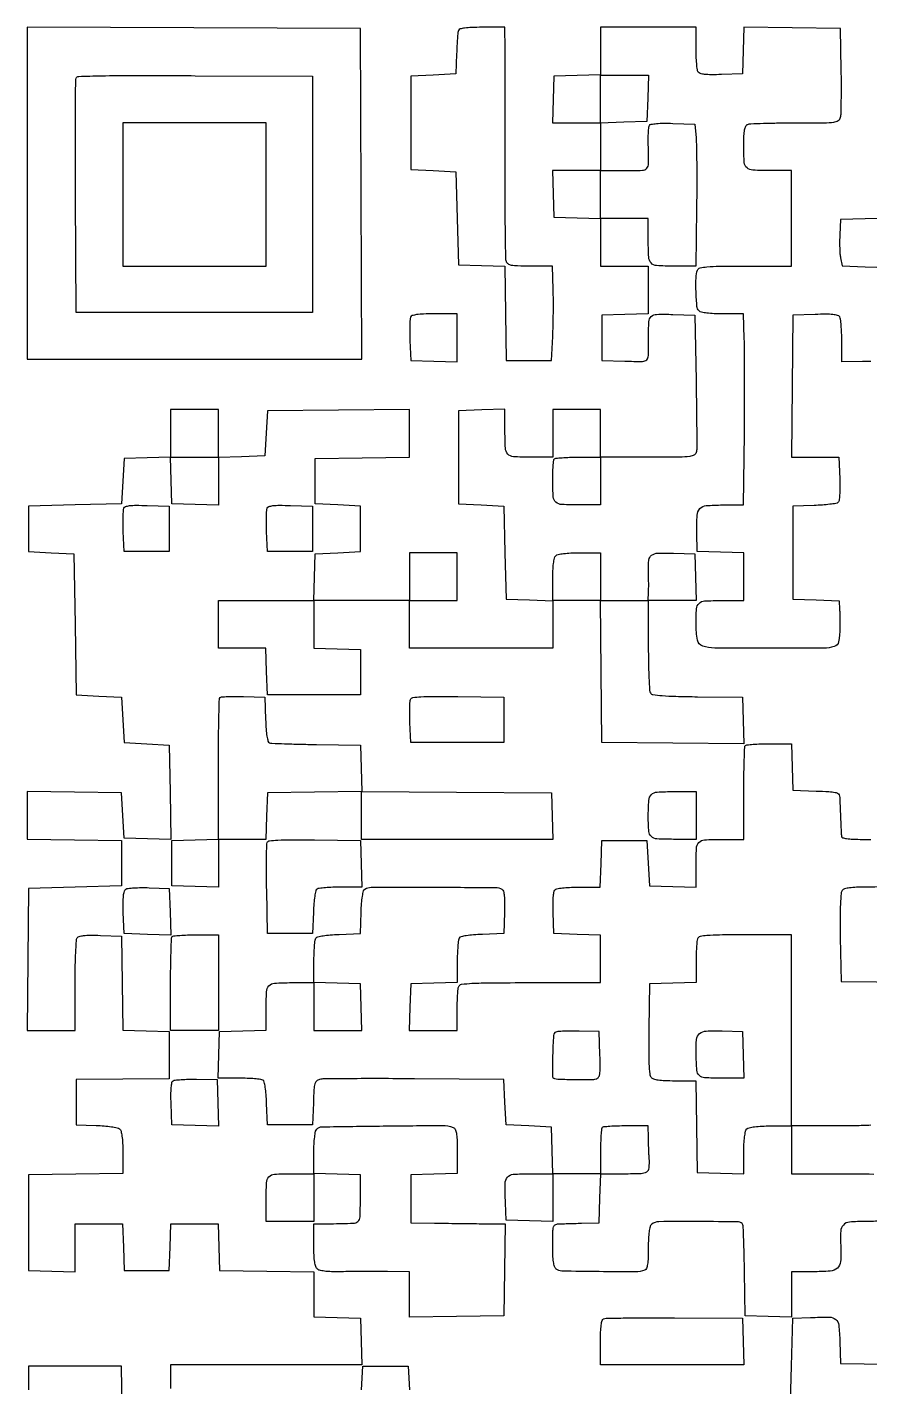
# Model space of a CAD drawing. Extents: x 156 to 936, y 100 to 969.
# Drawn here: x 156 to 491, y 428 to 969 of the extents above; entities that cross this region are included whole.
import ezdxf

# ---------------------------------------------------------------- set-up
doc = ezdxf.new("R2010")
doc.units = 0

msp = doc.modelspace()

# ---------------------------------------------------------------- linework, layer by layer
for points in [[(491.497598, 836.076896, -0.008552), (488.25, 836.015313), (480, 836), (479.984687, 844.25, 0.009158), (479.919039, 847.503986, 0.01219), (479.733216, 850.455895, 0.009524), (479.473134, 852.89348, 0.110447), (479.150117, 853.791346, 0.190691), (478.324421, 854.391596, 0.03736), (476.481964, 854.721257, 0.025891), (473.674656, 854.863419, 0.007874), (469.41543, 854.791346), (460.5, 854.5), (460.234427, 826.25), (459.968853, 798), (469.410953, 798), (478.853053, 798), (479.176526, 789.411138, -0.01006), (479.239114, 785.840081, -0.018519), (479.123985, 782.93641, -0.016737), (478.878599, 780.71732, -0.186268), (478.450164, 779.954815, -0.133819), (477.664035, 779.599494, -0.009207), (475.226481, 779.255902, -0.012606), (472.263521, 778.969351, -0.009116), (468.950164, 778.793676), (460.5, 778.5), (460.5, 760), (460.5, 741.5), (469.75, 741.212474), (479, 740.924948), (479.115385, 737.462474, -0.002929), (479.159672, 735.849747, -0.001534), (479.196875, 733.842102, -0.001525), (479.222423, 731.783482, -0.00234), (479.230769, 730, -0.045609), (478.737812, 724.607036, -0.285215), (476.955542, 722.647204, -0.068075), (472.803564, 722.05703, -0.001314), (451.106989, 722, -0.001998), (429.420502, 722.086678, -0.077024), (424.650272, 722.865001, -0.274565), (422.576588, 725.232241, -0.045899), (422, 731.5, -0.015844), (422.197642, 737.735543, -0.190499), (423.202154, 739.870043, -0.177094), (425.429165, 740.821854, -0.013336), (432.106989, 741), (441, 741), (441, 750.462474), (441, 759.924948), (431.75, 760.212474), (422.5, 760.5), (422.353887, 768, -0.017251), (422.457898, 774.92438, -0.17572), (423.552149, 777.531353, -0.18825), (426.026318, 778.736772, -0.020306), (432.505208, 779), (440.940048, 779), (441.220024, 807.25, 0.001219), (441.306194, 818.780511, 0.0013), (441.333682, 830.065625, 0.001233), (441.308145, 839.771779, 0.006062), (441.213788, 845.25), (440.927576, 855), (432.663788, 855, -0.011156), (429.153178, 855.07834, -0.020379), (426.299017, 855.322606, -0.02113), (424.138071, 855.689944, -0.144688), (423.2, 856.2, -0.177167), (422.370623, 857.986201, -0.011865), (422.025464, 863.705453, -0.01606), (422.000324, 869.379382, -0.084883), (422.606989, 872.418213, -0.24904), (423.606822, 873.288503, -0.036273), (426.359559, 873.72025, -0.018295), (431.276552, 873.948927, -0.002472), (441.606989, 874), (460, 874), (460, 893), (460, 912), (452.081787, 912, -0.011011), (444.641409, 912.163873, -0.16771), (442.279861, 913.097177, -0.201251), (441.212506, 915.225197, -0.016928), (441, 921.5, -0.007489), (441.06471, 925.820122, -0.036534), (441.316038, 928.251766, -0.072682), (441.790003, 929.676577, -0.18666), (442.581787, 930.393011, -0.081389), (443.755283, 930.635766, -0.0024), (448.809928, 930.821697, -0.004744), (454.781228, 930.955951, -0.003248), (461.562735, 931, 0.001759), (473.004716, 931.040259, 0.02945), (476.788185, 931.290026, 0.114312), (478.585378, 931.951023, 0.191542), (479.497562, 933.25, 0.052025), (479.699364, 934.796374, 0.002866), (479.797558, 939.685937, 0.004415), (479.829733, 945.515655, 0.003212), (479.766614, 952), (479.5, 968.5), (460.28781, 968.77146), (441.07562, 969.042921), (440.78781, 959.77146), (440.5, 950.5), (432.085653, 950.206902, -0.008519), (428.085459, 950.135766, -0.027159), (425.4185, 950.278749, -0.039341), (423.659703, 950.610638, -0.187221), (422.850966, 951.206902, -0.110402), (422.527533, 952.105717, -0.00954), (422.267102, 954.54359, -0.012203), (422.081041, 957.495888, -0.00917), (422.015313, 960.75), (422, 969), (403, 969), (384, 969), (384, 959.537526), (384, 950.075052), (374.75, 949.787526), (365.5, 949.5), (365.212474, 940.25), (364.924948, 931), (374.462474, 931), (384, 931), (384, 921.5), (384, 912), (374.462474, 912), (364.924948, 912), (365.212474, 902.75), (365.5, 893.5), (374.75, 893.212474), (384, 892.924948), (384, 883.462474), (384, 874), (393.5, 874), (403, 874), (403, 864.537526), (403, 855.075052), (393.75, 854.787526), (384.5, 854.5), (384.5, 845.5), (384.5, 836.5), (393.75, 836.212474, 0.007018), (400.734894, 836.09345, 0.198588), (402.376272, 836.766365, 0.195088), (403.0778, 838.405876, 0.006738), (403.116842, 845.5, -0.014278), (403.247849, 851.864475, -0.191961), (404.198525, 853.945925, -0.187666), (406.330382, 854.8273, -0.013549), (412.829377, 854.787775), (421.5, 854.5), (422, 828.5, -0.001299), (422.168411, 818.374174, -0.001911), (422.259257, 809.476562, -0.000883), (422.294296, 801.894655, -0.035999), (422.180449, 800.25, -0.216721), (421.348663, 798.946339, -0.115428), (419.512334, 798.283934, -0.027575), (415.504059, 798.038244, -0.001521), (402.930449, 798), (384, 798), (384, 807.5), (384, 817), (374.5, 817), (365, 817), (365, 807.5), (365, 798), (356.106989, 798, -0.014805), (349.348064, 798.200175, -0.19591), (347.141331, 799.255648, -0.174856), (346.170226, 801.607881, -0.01133), (346, 809.119313), (346, 817.075052), (336.75, 816.787526), (327.5, 816.5), (327.5, 798), (327.5, 779.5), (336.5, 779), (345.5, 778.5), (346, 760), (346.5, 741.5), (355.75, 741.212474), (365, 740.924948), (365, 731.462474), (365, 722), (336.5, 722), (308, 722), (308, 731.5), (308, 741), (317.5, 741), (327, 741), (327, 750.5), (327, 760), (317.5, 760), (308, 760), (308, 750.5), (308, 741), (288.962474, 741), (269.924948, 741), (270.212474, 750.25), (270.5, 759.5), (279.5, 760), (288.5, 760.5), (288.5, 769.5), (288.5, 778.5), (279.5, 779), (270.5, 779.5), (270.5, 788.5), (270.5, 797.5), (289.25, 797.772065), (308, 798.044131), (308, 807.537639), (308, 817.031147), (279.75, 816.765573), (251.5, 816.5), (251, 807.5), (250.5, 798.5), (241.25, 798.212474), (232, 797.924948), (232, 807.462474), (232, 817), (222.5, 817), (213, 817), (213, 807.537526), (213, 798.075052), (203.75, 797.787526), (194.5, 797.5), (194, 788.5), (193.5, 779.5), (175, 779), (156.5, 778.5), (156.5, 769.5), (156.5, 760.5), (165.5, 760), (174.5, 759.5), (175, 731.5), (175.5, 703.5), (184.5, 703), (193.5, 702.5), (194, 693.5), (194.5, 684.5), (203.5, 684), (212.5, 683.5), (212.772204, 664.71218), (213.044409, 645.924361), (203.772204, 646.21218), (194.5, 646.5), (194, 655.5), (193.5, 664.5), (174.75, 664.772065), (156, 665.044131), (156, 655.544131), (156, 646.044131), (174.75, 645.772065), (193.5, 645.5), (193.5, 636.5), (193.5, 627.5), (175, 627), (156.5, 626.5), (156.234427, 598.25), (155.968853, 570), (165.484427, 570), (175, 570), (175.015313, 587.75, -0.004304), (175.080621, 594.645645, -0.006444), (175.267102, 600.665785, -0.002999), (175.521621, 605.767033, -0.128063), (175.850966, 606.793098, -0.187221), (176.659703, 607.389362, -0.039341), (178.4185, 607.721251, -0.027159), (181.085459, 607.864234, -0.008519), (185.085653, 607.793098), (193.5, 607.5), (193.771928, 588.787236), (194.043857, 570.074471), (203.271928, 569.787236), (212.5, 569.5), (212.5, 560.141962), (212.5, 550.783925), (194, 550.641962), (175.5, 550.5), (175.5, 541.5), (175.5, 532.5), (183.452616, 532.204288, -0.011934), (186.592986, 532.012379, -0.0156), (189.450258, 531.679152, -0.013166), (191.789339, 531.268892, -0.123819), (192.702616, 530.831844, -0.156497), (193.288032, 529.913663, -0.030117), (193.678965, 527.953999, -0.024212), (193.924697, 525.177532, -0.009965), (194, 521.399621), (194, 513.044131), (175.25, 512.772065), (156.5, 512.5), (156.5, 493.5), (156.5, 474.5), (165.75, 474.212474), (175, 473.924948), (175, 483.462474), (175, 493), (184.462474, 493), (193.924948, 493), (194.212474, 483.75), (194.5, 474.5), (203.5, 474.5), (212.5, 474.5), (212.787526, 483.75), (213.075052, 493), (222.5, 493), (231.924948, 493), (232.212474, 483.75), (232.5, 474.5), (251.25, 474.227935), (270, 473.955869), (270, 465.015461), (270, 456.075052), (279.25, 455.787526), (288.5, 455.5), (288.787526, 446.25), (289.075052, 437), (251.037526, 437), (213, 437), (213, 427.606989, 0.01333)], [(499, 893.072424), (489.25, 892.786212), (479.5, 892.5), (479.189182, 886.5, 0.01107), (479.114145, 883.967232, 0.009693), (479.145678, 881.318687, 0.009789), (479.26743, 878.927266, 0.028489), (479.477551, 877.287018), (480.076737, 874.074036), (489.288368, 873.787018), (498.5, 873.5)], [(495.663455, 494.183072, -0.014677), (489.428195, 494, 0.019745), (483.04693, 493.747903, 0.18343), (480.596424, 492.588869, 0.185272), (479.54554, 490.101802, 0.020213), (479.589981, 483.776053, -0.030862), (479.508081, 478.032168, -0.196343), (478.22951, 475.475458, -0.161765), (475.367336, 474.270147, -0.019459), (468.428571, 474), (460, 474), (460, 464.962474), (460, 455.924948), (450.75, 456.212474), (441.5, 456.5), (441.2739, 473.966527, 0.002474), (441.152514, 480.7505, 0.003712), (440.973342, 486.669374, 0.001552), (440.766885, 491.728069, 0.080804), (440.568227, 492.682798, 0.3065), (438.930301, 493.826527, 0.002672), (422.929805, 493.97703, 0.003757), (407.272169, 493.922985, 0.17211), (404.295306, 492.830119, 0.156249), (403.712388, 491.916832, 0.030101), (403.321649, 489.968317, 0.024305), (403.075586, 487.214677, 0.010131), (403, 483.484544, -0.008485), (402.932472, 479.505567, -0.029938), (402.693038, 476.960375, -0.047055), (402.287569, 475.35703, -0.21907), (401.638146, 474.691385, -0.091114), (397.812831, 473.97678, -0.003568), (383.451258, 474.036831, -0.002223), (368.591133, 474.271087, -0.169731), (366.391223, 475.090277, -0.146962), (365.744039, 476.064776, -0.037386), (365.325972, 477.937269, -0.02677), (365.074684, 480.678945, -0.009468), (365, 484.622445, -0.004597), (365.048469, 489.894495, -0.060624), (365.318949, 491.821014, -0.19813), (365.991261, 492.702137, -0.125896), (367.25, 493.060483, 0.000031), (368.534784, 493.095099, 0.000006), (370.895312, 493.15887, 0.000006), (373.655049, 493.233491, 0.000006), (376.5, 493.310483), (383.5, 493.5), (383.786212, 503.25), (384.072424, 513), (374.536212, 513), (365, 513), (365, 503.462474), (365, 493.924948), (355.75, 494.212474), (346.5, 494.5), (346.199088, 501.479083, -0.012342), (346.058373, 509.122836, -0.177188), (346.993289, 511.629356, -0.201759), (349.275018, 512.773732, -0.016678), (356.056578, 513), (365.075052, 513), (364.787526, 522.25), (364.5, 531.5), (355.5, 532), (346.5, 532.5), (346, 541.5), (345.5, 550.5), (310, 550.754388, 0.001392), (296.234805, 550.814705, 0.002119), (284.278584, 550.78315, 0.000758), (273.973525, 550.696661, 0.054644), (272.288797, 550.495074, 0.127935), (271.064487, 549.853389, 0.143398), (270.372143, 548.720841, 0.052426), (270.019731, 546.524348, 0.005325), (269.788797, 541.240685), (269.5, 532.5), (260.5, 532.5), (251.5, 532.5), (251.206033, 540.968156, 0.010674), (251.005667, 544.539342, 0.020911), (250.666992, 547.36687, 0.02067), (250.236162, 549.466763, 0.192561), (249.706033, 550.202843, 0.112803), (248.854113, 550.505653, 0.008673), (246.419811, 550.748704, 0.011541), (243.474731, 550.92293, 0.008541), (240.212474, 550.984687), (231.924948, 551), (232.212474, 560.25), (232.5, 569.5), (241.75, 569.787526), (251, 570.075052), (251, 577.955738, -0.011491), (251.171283, 585.407908, -0.175559), (252.143776, 587.750156, -0.19511), (254.350994, 588.800898, -0.014732), (261.106989, 589), (270, 589), (270.015313, 597.25, -0.008579), (270.077072, 600.497876, -0.011582), (270.251296, 603.430835, -0.008725), (270.494381, 605.854929, -0.112667), (270.797157, 606.706033, -0.192561), (271.533237, 607.236162, -0.02067), (273.63313, 607.666992, -0.020911), (276.460658, 608.005667, -0.010674), (280.031844, 608.206033), (288.5, 608.5), (288.793967, 616.968156, -0.010673), (288.994333, 620.539457, -0.020913), (289.332997, 623.366865, -0.020674), (289.763817, 625.46655, -0.192612), (290.293967, 626.202469, -0.14197), (292.775325, 626.926468, -0.000797), (317.52489, 626.932518, -0.000815), (342.248836, 626.85886, -0.138261), (344.793098, 626.128932, -0.189748), (345.389959, 625.329943, -0.039634), (345.721775, 623.579389, -0.027254), (345.864583, 620.917912, -0.008483), (345.793098, 616.914347), (345.5, 608.5), (337.031844, 608.206033, 0.010674), (333.460658, 608.005667, 0.020911), (330.63313, 607.666992, 0.02067), (328.533237, 607.236162, 0.192561), (327.797157, 606.706033, 0.112531), (327.494415, 605.855751, 0.008778), (327.251296, 603.441858, 0.011623), (327.077075, 600.521021, 0.008617), (327.015313, 597.287526), (327, 589.075052), (317.75, 588.787526), (308.5, 588.5), (308.212474, 579.25), (307.924948, 570), (317.462474, 570), (327, 570), (327, 577.918213, -0.00705), (327.044385, 581.066073, -0.008902), (327.178303, 583.9751, -0.007317), (327.368926, 586.400281, -0.06844), (327.606989, 587.418213, -0.273), (328.7558, 588.33094, -0.020733), (332.864913, 588.730382, -0.01238), (340.102837, 588.952559, -0.001482), (356.106989, 589), (384, 589), (384, 598.462474), (384, 607.924948), (374.75, 608.212474), (365.5, 608.5), (365.206902, 616.914347, -0.008519), (365.135766, 620.914541, -0.027159), (365.278749, 623.5815, -0.039341), (365.610638, 625.340297, -0.187221), (366.206902, 626.149034, -0.110258), (367.104817, 626.472431, -0.009596), (369.532567, 626.732898, -0.012245), (372.472742, 626.918956, -0.009211), (375.712474, 626.984687), (383.924948, 627), (384.212474, 636.25), (384.5, 645.5), (393.5, 645.5), (402.5, 645.5), (403, 636.5), (403.5, 627.5), (412.75, 627.212474), (422, 626.924948), (422, 634.880687, -0.01133), (422.170226, 642.392119, -0.174856), (423.141331, 644.744352, -0.19591), (425.348064, 645.799825, -0.014805), (432.106989, 646), (441, 646), (441, 664.333333, -0.0034), (441.048122, 671.408987, -0.005368), (441.195833, 677.477083, -0.001621), (441.396742, 682.718151, -0.188134), (441.666667, 683.333333, -0.174595), (442.231776, 683.599163, -0.005912), (444.721268, 683.804167, -0.010516), (447.710337, 683.951665, -0.007069), (451.129141, 684), (459.924948, 684), (460.212474, 674.75), (460.5, 665.5), (469.75, 665.212474, -0.005506), (474.89273, 664.995906, -0.039384), (477.358013, 664.669018, -0.103853), (478.610222, 664.113536, -0.224511), (479.107888, 663.212474, -0.004066), (479.163991, 662.189466, -0.000582), (479.259399, 660.093664, -0.000661), (479.366095, 657.614181, -0.000565), (479.472168, 655, 0.001221), (479.580273, 652.419418, 0.00156), (479.693112, 650.042187, 0.001207), (479.798745, 648.049697, 0.013194), (479.86428, 647.25, 0.293422), (480.337703, 646.66333, 0.042836), (481.898836, 646.288931, 0.028568), (484.399002, 646.056656, 0.008415), (488.25, 645.984687, -0.008235), (491.490258, 645.925298, -0.011313)], [(494.356641, 627.059116, -0.006156), (489.555057, 627, 0.010064), (485.806037, 626.924536, 0.024206), (483.04089, 626.678747, 0.029957), (481.085039, 626.288477, 0.156567), (480.170708, 625.70569, 0.155986), (479.689098, 624.511169, 0.007948), (479.444138, 620.283159, 0.010313), (479.323085, 614.614072, 0.004286), (479.383195, 606.95569), (479.669865, 589.5), (507.834933, 589.234427)], [(491.49678, 532.253425, -0.005968), (485.332066, 532.077213, -0.003951), (478.25, 532.015313), (460, 532), (460, 522.5), (460, 513), (478.464816, 513, -0.004852), (492.7129, 512.861746, -0.107395)], [(459.5, 417.5), (460, 436.5), (460.5, 455.5), (467.479083, 455.800912, -0.012477), (475.011209, 455.937542, -0.170867), (477.54849, 455.02491, -0.198326), (478.762911, 452.777845, -0.017722), (479.211203, 446.240685), (479.5, 437.5), (498.28782, 437.227796)]]:
    msp.add_lwpolyline(points, format="xyb")
for points in [[(156, 903.007138), (156, 837), (222.50719, 837), (289.014379, 837), (288.75719, 902.75), (288.5, 968.5), (222.25, 968.757138), (156, 969.014276)], [(402.787526, 940.75), (402.5, 931.5), (393.25, 931.212474), (384, 930.924948), (384, 940.462474), (384, 950), (393.537526, 950), (403.075052, 950)], [(194, 902.5), (194, 874), (222.5, 874), (251, 874), (251, 902.5), (251, 931), (222.5, 931), (194, 931)], [(232, 788.462474), (232, 778.924948), (222.75, 779.212474), (213.5, 779.5), (213.212474, 788.75), (212.924948, 798), (222.462474, 798), (232, 798)], [(270, 731.537526), (270, 722.075052), (279.25, 721.787526), (288.5, 721.5), (288.5, 712.5), (288.5, 703.5), (270, 703.5), (251.5, 703.5), (251.212474, 712.75), (250.924948, 722), (241.462474, 722), (232, 722), (232, 731.5), (232, 741), (251, 741), (270, 741)], [(270, 579.537526), (270, 570), (279.537526, 570), (289.075052, 570), (288.787526, 579.25), (288.5, 588.5), (279.25, 588.787526), (270, 589.075052)]]:
    msp.add_lwpolyline(points, close=True)
for points in [[(327.488341, 967.75, 0.062379), (327.299299, 966.905307, 0.004511), (327.092081, 964.517187, 0.006263), (326.905777, 961.655284, 0.004694), (326.769726, 958.5), (326.5, 950.5), (317.5, 950), (308.5, 949.5), (308.5, 931), (308.5, 912.5), (317.5, 912), (326.5, 911.5), (327, 893), (327.5, 874.5), (336.728072, 874.212764), (345.956143, 873.925529), (346.228072, 855.212764), (346.5, 836.5), (355.5, 836.5), (364.5, 836.5), (365, 846, 0.006705), (365.168824, 850.307538, 0.004022), (365.25953, 855.426563, 0.004027), (365.267784, 860.521873, 0.007), (365.18138, 864.75), (364.86276, 874), (355.998768, 874, -0.005903), (351.007094, 874.058935, -0.041422), (348.589628, 874.31715, -0.100953), (347.271502, 874.859633, -0.16955), (346.561173, 875.80726, -0.07307), (346.330243, 877.225155, -0.00067), (346.177819, 887.935567, -0.002264), (346.074693, 900.267089, -0.00146), (346.06162, 914.55726, 0.000211), (346.085007, 929.343352, 0.000256), (346.093991, 943.218383, 0.000216), (346.090526, 954.899146, 0.001756), (346.067834, 960.25), (346, 969), (336.968615, 969, 0.008016), (332.790152, 968.933009, 0.024764), (329.976619, 968.702973, 0.032567), (328.124042, 968.334747, 0.245965)], [(269.5, 902.5), (269.5, 855.5), (222.5, 855.5), (175.5, 855.5), (175.239372, 901.5, -0.000997), (175.174287, 919.225103, -0.001596), (175.197198, 934.357597, -0.000282), (175.267665, 947.72814, -0.090314), (175.461789, 948.759906, -0.301449), (176.45055, 949.464468, -0.003096), (185.402033, 949.70934, -0.005599), (198.68089, 949.841585, -0.001079), (222.722417, 949.759906), (269.5, 949.5)], [(422, 925, -0.018421), (422.180524, 921.649104, -0.002351), (422.269153, 914.432813, -0.00275), (422.286979, 905.863654, -0.002286), (422.214139, 896.75), (421.928279, 874), (413.071128, 874, -0.014884), (406.342211, 874.200347, -0.195851), (404.139873, 875.254261, -0.174777), (403.170337, 877.602239, -0.011385), (403, 885.081787), (403, 893), (393.5, 893), (384, 893), (384, 902.5), (384, 912), (393.5, 912, 0.007971), (400.665664, 912.114241, 0.199587), (402.42151, 912.910769, 0.190239), (403.137858, 914.730986, 0.007139), (403.023295, 922.203715, -0.009677), (402.996153, 924.850321, -0.012841), (403.079876, 927.256644, -0.010184), (403.240856, 929.24394, -0.113579), (403.494714, 929.991447, -0.216716), (404.180392, 930.450935, -0.019625), (406.277794, 930.713026, -0.020153), (409.13141, 930.84087, -0.009414), (412.832337, 930.787732), (421.5, 930.5)], [(308.423642, 853.661609, 0.079281), (308.235027, 852.7687, 0.006579), (308.147568, 850.392336, 0.008656), (308.129541, 847.539392, 0.006569), (308.205027, 844.411609), (308.5, 836.5), (317.75, 836.212474), (327, 835.924948), (327, 845.462474), (327, 855), (317.968615, 855, 0.007593), (313.620517, 854.933967, 0.027242), (310.854544, 854.698735, 0.041413), (309.106941, 854.304101, 0.228749)], [(384, 788.5), (384, 779), (376.081787, 779, -0.010973), (368.645885, 779.163215, -0.166948), (366.282706, 780.092708, -0.201813), (365.213878, 782.212898, -0.017167), (365, 788.440322, -0.007555), (365.048362, 791.640807, -0.011152), (365.195833, 794.446011, -0.006592), (365.401283, 796.774411, -0.17274), (365.666667, 797.333333, -0.174709), (366.23216, 797.599192, -0.005871), (368.732292, 797.804167, -0.010477), (371.733476, 797.951666, -0.007039), (375.166667, 798), (384, 798)], [(212.5, 769.5), (212.5, 760.5), (203.5, 760.5), (194.5, 760.5), (194.205027, 768.411609, -0.006757), (194.130652, 771.542211, -0.008847), (194.151984, 774.403842, -0.006825), (194.2445, 776.787219, -0.078651), (194.438673, 777.700781, -0.222283), (195.127059, 778.364206, -0.05328), (196.715903, 778.724548, -0.030281), (199.338027, 778.871594, -0.007113), (203.733647, 778.789171), (212.5, 778.5)], [(269.5, 769.5), (269.5, 760.5), (260.5, 760.5), (251.5, 760.5), (251.205027, 768.411609, -0.006757), (251.130652, 771.542211, -0.008847), (251.151984, 774.403842, -0.006825), (251.2445, 776.787219, -0.078651), (251.438673, 777.700781, -0.222283), (252.127059, 778.364206, -0.05328), (253.715903, 778.724548, -0.030281), (256.338027, 778.871594, -0.007113), (260.733647, 778.789171), (269.5, 778.5)], [(384, 750.5), (384, 741), (393.5, 741), (403, 741), (403.124079, 744.25, 0.007401), (403.161314, 745.843892, 0.00301), (403.166813, 748.014063, 0.002977), (403.144782, 750.347699, 0.003791), (403.09532, 752.5, -0.031845), (403.247106, 757.082568, -0.214039), (404.347721, 759.011565, -0.153052), (406.762495, 759.83017, -0.014479), (413.085653, 759.793098), (421.5, 759.5), (421.787526, 750.25), (422.075052, 741), (412.537526, 741), (403, 741), (403.015313, 723.25, 0.00423), (403.07958, 716.355971, 0.006344), (403.262913, 710.340994, 0.002911), (403.512956, 705.24006, 0.128384), (403.836703, 704.22998, 0.221207), (404.84524, 703.583751, 0.013639), (408.478064, 703.192918, 0.013232), (413.911841, 702.902306, 0.003535), (422.57139, 702.72998), (440.5, 702.5), (440.787733, 693.234363), (441.075465, 683.968725), (412.787733, 684.234363), (384.5, 684.5), (384.234427, 712.75), (383.968853, 741), (374.484427, 741), (365, 741), (365, 749.3, -0.011084), (365.07823, 752.828493, -0.020332), (365.322289, 755.693122, -0.021091), (365.689458, 757.860329, -0.144849), (366.2, 758.8, -0.144849), (367.139671, 759.310542, -0.021091), (369.306878, 759.677711, -0.020332), (372.171507, 759.92177, -0.011084), (375.7, 760), (384, 760)], [(250.789612, 693.703415, 0.009092), (250.989793, 689.788974, 0.023653), (251.317872, 686.987394, 0.027582), (251.746466, 685.061932, 0.236839), (252.323085, 684.429515, 0.080844), (253.273815, 684.231768, 0.001539), (258.332354, 684.025995, 0.003696), (264.249913, 683.847322, 0.002462), (271.033473, 683.7261), (288.5, 683.5), (288.787367, 674.261989), (289.074734, 665.023977), (326.787367, 664.761989), (364.5, 664.5), (364.787526, 655.25), (365.075052, 646), (327.037526, 646), (289, 646), (289, 655.522065), (289, 665.044131), (270.25, 664.772065), (251.5, 664.5), (251.212474, 655.25), (250.924948, 646), (241.462474, 646), (232, 646), (232, 636.462474), (232, 626.924948), (222.75, 627.212474), (213.5, 627.5), (213.5, 636.5), (213.5, 645.5), (222.75, 645.787526), (232, 646.075052), (232, 673.870859, -0.002365), (232.050651, 684.577276, -0.003797), (232.206402, 693.70805, -0.000818), (232.416667, 701.705276, -0.191666), (232.702644, 702.369311, -0.179987), (233.290922, 702.638564, -0.007016), (235.709672, 702.781547, -0.011703), (238.626528, 702.84459, -0.007913), (241.952644, 702.785977), (250.5, 702.5)], [(345.5, 693.5), (345.5, 684.5), (327, 684.5), (308.5, 684.5), (308.205027, 692.411609, -0.006678), (308.130183, 695.541021, -0.008767), (308.150121, 698.398988, -0.006722), (308.240504, 700.779383, -0.078916), (308.432332, 701.684256, -0.271496), (309.329852, 702.401442, -0.021534), (312.482268, 702.72062, -0.015363), (317.664758, 702.861208, -0.002829), (327.227305, 702.772646), (345.5, 702.5)], [(422, 655.5), (422, 646), (413.106989, 646, -0.012823), (406.474789, 646.170116, -0.168454), (404.231199, 647.079432, -0.197432), (403.213097, 649.123493, -0.018669), (403.013655, 654.831787, -0.01485), (403.227517, 661.49035, -0.182066), (404.25204, 663.772318, -0.183969), (406.522571, 664.799228, -0.01522), (413.116631, 665), (422, 665)], [(288.787526, 636.25), (289.075052, 627), (280.787526, 626.984687, 0.008541), (277.525269, 626.92293, 0.011541), (274.580189, 626.748704, 0.008673), (272.145887, 626.505653, 0.112803), (271.293967, 626.202843, 0.192561), (270.763838, 625.466763, 0.02067), (270.333008, 623.36687, 0.020911), (269.994333, 620.539342, 0.010674), (269.793967, 616.968156), (269.5, 608.5), (260.5, 608.5), (251.5, 608.5), (251.225464, 625.964868, -0.002788), (251.156623, 632.752302, -0.004168), (251.178988, 638.683591, -0.001811), (251.25858, 643.743239, -0.086983), (251.452769, 644.737514, -0.27591), (252.318377, 645.417629, -0.018118), (255.616533, 645.719625, -0.014541), (260.887666, 645.856704, -0.00296), (270.227305, 645.772646), (288.5, 645.5)], [(212.788029, 617.211971), (213.076058, 607.923942), (203.788029, 608.211971), (194.5, 608.5), (194.206902, 616.914347, -0.008557), (194.136131, 620.911022, -0.02706), (194.279299, 623.583734, -0.03904), (194.61127, 625.351173, -0.184607), (195.206902, 626.17015, -0.118191), (196.102078, 626.488416, -0.010843), (198.470153, 626.689286, -0.01353), (201.341672, 626.792355, -0.010196), (204.5, 626.755803), (212.5, 626.5)], [(232, 589), (232, 570), (222.5, 570), (213, 570), (213, 588.333333, -0.0034), (213.048122, 595.408987, -0.005368), (213.195833, 601.477083, -0.001621), (213.396742, 606.718151, -0.188134), (213.666667, 607.333333, -0.174709), (214.23216, 607.599192, -0.005871), (216.732292, 607.804167, -0.010477), (219.733476, 607.951666, -0.007039), (223.166667, 608), (232, 608)], [(422.606989, 606.418213, 0.068336), (422.368953, 605.40135, 0.007357), (422.178303, 602.986123, 0.008933), (422.044388, 600.089223, 0.007082), (422, 596.955738), (422, 589.075052), (412.75, 588.787526), (403.5, 588.5), (403.226441, 570.630851, 0.003921), (403.165237, 562.433748, 0.011229), (403.295292, 556.738818, 0.010349), (403.563175, 552.6852, 0.152679), (404.098885, 551.380851, 0.147902), (405.066612, 550.740727, 0.036615), (406.944793, 550.325609, 0.026533), (409.684816, 550.074823, 0.009555), (413.599886, 550), (421.954883, 550), (422.227441, 531.75), (422.5, 513.5), (431.75, 513.212474), (441, 512.924948), (441, 521.262474, -0.01101), (441.078116, 524.809501, -0.020283), (441.321964, 527.684979, -0.021051), (441.688958, 529.858679, -0.145015), (442.2, 530.8, -0.144849), (443.139671, 531.310542, -0.021091), (445.306878, 531.677711, -0.020332), (448.171507, 531.92177, -0.011084), (451.7, 532), (460, 532), (460, 570), (460, 608), (441.606989, 608, 0.002472), (431.276552, 607.948927, 0.018295), (426.359559, 607.72025, 0.036273), (423.606822, 607.288503, 0.24904)], [(366.25, 569.356866, 0.287527), (365.302052, 568.012668, 0.006812), (364.975692, 559.987457, 0.006394), (364.86104, 551.932948, 0.360549), (365.75, 550.857255, 0.040114), (368.340609, 550.576661, 0.004441), (374.302022, 550.464429, 0.003401), (380.381104, 550.445331, 0.06284), (382.286481, 550.692835, 0.181833), (383.221846, 551.352759, 0.111006), (383.723555, 552.625356, 0.041324), (383.897514, 555.043247, 0.005112), (383.786481, 560.328966), (383.5, 569.5), (375.5, 569.690199, 0.006392), (372.344709, 569.724863, 0.008556), (369.482813, 569.670739, 0.00628), (367.100026, 569.554893, 0.08407)], [(440.787526, 560.25), (441.075052, 551), (432.104913, 551, -0.011939), (425.400831, 551.1601, -0.183502), (423.317907, 552.067185, -0.183384), (422.361602, 554.12852, -0.011921), (422.041016, 560.830861, -0.028161), (422.219704, 566.352301, -0.194752), (423.43023, 568.715763, -0.168611), (426.052728, 569.759215, -0.020041), (432.403945, 569.787955), (440.5, 569.5)], [(231.788029, 541.211971), (232.076058, 531.923942), (222.788029, 532.211971), (213.5, 532.5), (213.206902, 540.914347, -0.009817), (213.15267, 544.485256, -0.020438), (213.278762, 547.265757, -0.019795), (213.538515, 549.320107, -0.216245), (213.991474, 549.99473, -0.115748), (214.7675, 550.254573, -0.007424), (217.16586, 550.441506, -0.010542), (220.059098, 550.562667, -0.007638), (223.284571, 550.580383), (231.5, 550.5)], [(325.421079, 531.391911, -0.192474), (326.217688, 530.654681, -0.069722), (326.68832, 529.157549, -0.03457), (326.936887, 526.582839, -0.006783), (327, 521.930537), (327, 513.075052), (317.75, 512.787526), (308.5, 512.5), (308.5, 503), (308.5, 493.5), (318, 493.356392, 0.000282), (322.30899, 493.293681, 0.000168), (327.433189, 493.223716, 0.000168), (332.535789, 493.157482, 0.000292), (336.772559, 493.106392), (346.045117, 493), (345.772559, 474.75), (345.5, 456.5), (326.75, 456.227935), (308, 455.955869), (308, 464.977935), (308, 474), (299.25, 474.125886, 0.00318), (295.264977, 474.157869, 0.001862), (290.492533, 474.148043, 0.001862), (285.717686, 474.10265, 0.003165), (281.72458, 474.024538, -0.00977), (277.814653, 473.999712, -0.020936), (274.802749, 474.165701, -0.024523), (272.589189, 474.491098, -0.125079), (271.47458, 475.021097, -0.13844), (270.773344, 476.03965, -0.043883), (270.330524, 477.848389, -0.028987), (270.074186, 480.55486, -0.009118), (270, 484.622445), (270, 493), (276.75, 493.09854, 0.004832), (285.622797, 493.313855, 0.168133), (287.539987, 494.051024, 0.212408), (288.379496, 495.780218, 0.008345), (288.5, 503), (288.5, 512.5), (279.25, 512.787526), (270, 513.075052), (270, 503.537526), (270, 494), (260.5, 494), (251, 494), (251, 501.918213, -0.01141), (251.170753, 509.400012, -0.175208), (252.14255, 511.747254, -0.195511), (254.349521, 512.800362, -0.014768), (261.106989, 513), (270, 513), (270, 521.3, -0.011302), (270.078235, 524.760582, -0.019324), (270.320196, 527.639467, -0.018848), (270.678297, 529.855891, -0.147947), (271.165253, 530.765253, -0.194962), (273.285841, 531.662585, -0.000915), (297.596836, 531.987892, -0.001678), (321.106492, 532.180533, -0.093079)], [(384.666667, 531.333333, 0.174709), (384.400808, 530.76784, 0.005871), (384.195833, 528.267708, 0.010477), (384.048334, 525.266524, 0.007039), (384, 521.833333), (384, 513), (393.393011, 513, 0.008682), (400.120103, 513.116818, 0.127173), (402.375139, 513.784141, 0.239751), (403.345391, 515.333524, 0.038828), (403.386598, 519, -0.004953), (403.291816, 520.676583, -0.002263), (403.199669, 522.867188, -0.002241), (403.12339, 525.175592, -0.003087), (403.076966, 527.25), (403, 532), (394.166667, 532, 0.007039), (390.733476, 531.951666, 0.010477), (387.732292, 531.804167, 0.005871), (385.23216, 531.599192, 0.174709)], [(440.787526, 446.25), (441.075052, 437), (412.537526, 437), (384, 437), (384, 445.916667, -0.008244), (384.067741, 450.02479, -0.024778), (384.298872, 452.81928, -0.032219), (384.667934, 454.673376, -0.237878), (385.25, 455.326446, -0.090455), (386.245235, 455.523353, -0.000777), (394.064062, 455.627771, -0.002697), (403.060803, 455.685393, -0.001732), (413.5, 455.659779), (440.5, 455.5)]]:
    msp.add_lwpolyline(points, format="xyb", close=True)
for points in [[(193.773792, 418.573796), (193.5, 436.5), (175, 436.5), (156.5, 436.5), (156.5, 427)], [(289, 427), (289.5, 436.5), (298.5, 436.5), (307.5, 436.5), (308, 427)]]:
    msp.add_lwpolyline(points)

doc.saveas('drawing.dxf')
